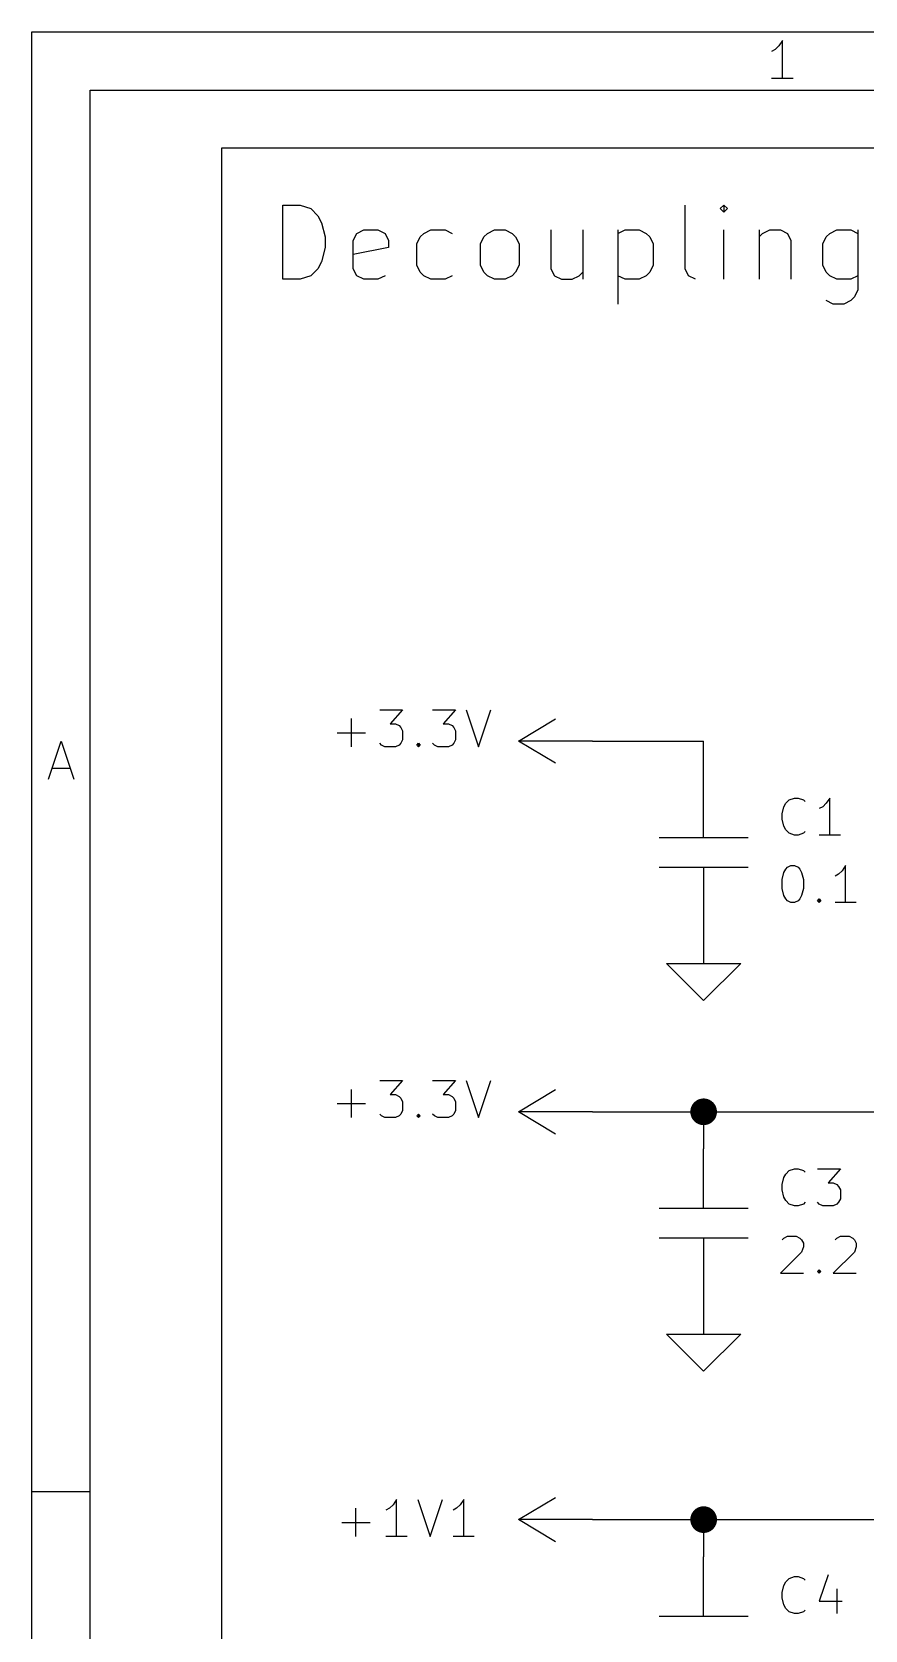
# Model space of a CAD drawing. Extents: x 0.4 to 16.1, y -11.3 to -0.4.
# Drawn here: x 0.394 to 1.518, y -2.549 to -0.394 of the extents above; entities that cross this region are included whole.
import ezdxf

# ---------------------------------------------------------------- set-up
doc = ezdxf.new("R2010")
doc.units = 0
doc.header["$MEASUREMENT"] = 0
for name, color, linetype in [('BLUE3', 171, 'CONTINUOUS'), ('CYAN2', 4, 'CONTINUOUS'), ('GREEN3', 91, 'CONTINUOUS'), ('RED2', 1, 'CONTINUOUS')]:
    doc.layers.add(name, color=color, linetype=linetype)

msp = doc.modelspace()

# ---------------------------------------------------------------- linework, layer by layer
at = {"layer": 'BLUE3', "linetype": 'CONTINUOUS'}
for p, q in [((0.65, -0.55), (4.85, -0.55)), ((0.65, -4.65), (0.65, -0.55)), ((0.732, -0.7273), (0.732, -0.6273)), ((0.732, -0.6273), (0.7558, -0.6273)), ((0.7558, -0.6273), (0.7701, -0.632)), ((0.7701, -0.632), (0.7796, -0.6416)), ((0.7796, -0.6416), (0.7844, -0.6511)), ((1.2749, -0.713), (1.2749, -0.6273)), ((1.3273, -0.6273), (1.3225, -0.632)), ((1.3225, -0.632), (1.3273, -0.6368)), ((1.332, -0.632), (1.3273, -0.6273)), ((1.3273, -0.6273), (1.3273, -0.6368)), ((1.3273, -0.6368), (1.332, -0.632)), ((0.7844, -0.6511), (0.7892, -0.6701)), ((0.8273, -0.6749), (0.832, -0.6654)), ((0.832, -0.6654), (0.8416, -0.6606)), ((0.8416, -0.6606), (0.8606, -0.6606)), ((0.8606, -0.6606), (0.8701, -0.6654)), ((0.8701, -0.6654), (0.8749, -0.6749)), ((0.9177, -0.6701), (0.9225, -0.6654)), ((0.9225, -0.6654), (0.932, -0.6606)), ((0.932, -0.6606), (0.9511, -0.6606)), ((0.9511, -0.6606), (0.9606, -0.6654)), ((1.0035, -0.6701), (1.0082, -0.6654)), ((1.0082, -0.6654), (1.0177, -0.6606)), ((1.0177, -0.6606), (1.032, -0.6606)), ((1.032, -0.6606), (1.0415, -0.6654)), ((1.0415, -0.6654), (1.0463, -0.6701)), ((1.0939, -0.6606), (1.0939, -0.713)), ((1.1368, -0.6606), (1.1368, -0.7273)), ((1.1844, -0.6606), (1.1844, -0.7606)), ((1.1844, -0.6654), (1.1939, -0.6606)), ((1.1939, -0.6606), (1.213, -0.6606)), ((1.213, -0.6606), (1.2225, -0.6654)), ((1.2225, -0.6654), (1.2273, -0.6701)), ((1.3273, -0.7273), (1.3273, -0.6606)), ((1.3749, -0.6606), (1.3749, -0.7273)), ((1.3749, -0.6701), (1.3796, -0.6654)), ((1.3796, -0.6654), (1.3892, -0.6606)), ((1.3892, -0.6606), (1.4035, -0.6606)), ((1.4035, -0.6606), (1.413, -0.6654)), ((1.413, -0.6654), (1.4177, -0.6749)), ((1.4654, -0.6701), (1.4701, -0.6654)), ((1.4701, -0.6654), (1.4796, -0.6606)), ((1.4796, -0.6606), (1.4987, -0.6606)), ((1.4987, -0.6606), (1.5082, -0.6654)), ((1.5082, -0.6606), (1.5082, -0.7416)), ((0.7892, -0.6844), (0.7844, -0.7035)), ((0.7892, -0.6701), (0.7892, -0.6844)), ((0.8273, -0.713), (0.8273, -0.6749)), ((0.8749, -0.6844), (0.8273, -0.6939)), ((0.8749, -0.6749), (0.8749, -0.6844)), ((0.913, -0.6796), (0.9177, -0.6701)), ((0.913, -0.7082), (0.913, -0.6796)), ((0.9987, -0.6796), (1.0035, -0.6701)), ((0.9987, -0.7082), (0.9987, -0.6796)), ((1.0463, -0.6701), (1.0511, -0.6796)), ((1.0511, -0.6796), (1.0511, -0.7082)), ((1.2273, -0.6701), (1.232, -0.6796)), ((1.232, -0.6796), (1.232, -0.7082)), ((1.4177, -0.6749), (1.4177, -0.7273)), ((1.4606, -0.6796), (1.4654, -0.6701)), ((1.4606, -0.7082), (1.4606, -0.6796)), ((0.7844, -0.7035), (0.7796, -0.713)), ((0.9177, -0.7177), (0.913, -0.7082)), ((1.0035, -0.7177), (0.9987, -0.7082)), ((1.0511, -0.7082), (1.0463, -0.7177)), ((1.232, -0.7082), (1.2273, -0.7177)), ((1.4654, -0.7177), (1.4606, -0.7082)), ((0.7558, -0.7273), (0.732, -0.7273)), ((0.7701, -0.7225), (0.7558, -0.7273)), ((0.7796, -0.713), (0.7701, -0.7225)), ((0.832, -0.7225), (0.8273, -0.713)), ((0.8416, -0.7273), (0.832, -0.7225)), ((0.8606, -0.7273), (0.8416, -0.7273)), ((0.8701, -0.7225), (0.8606, -0.7273)), ((0.9225, -0.7225), (0.9177, -0.7177)), ((0.932, -0.7273), (0.9225, -0.7225)), ((0.9511, -0.7273), (0.932, -0.7273)), ((0.9606, -0.7225), (0.9511, -0.7273)), ((1.0082, -0.7225), (1.0035, -0.7177)), ((1.0177, -0.7273), (1.0082, -0.7225)), ((1.032, -0.7273), (1.0177, -0.7273)), ((1.0415, -0.7225), (1.032, -0.7273)), ((1.0463, -0.7177), (1.0415, -0.7225)), ((1.0939, -0.713), (1.0987, -0.7225)), ((1.0987, -0.7225), (1.1082, -0.7273)), ((1.1082, -0.7273), (1.1225, -0.7273)), ((1.1225, -0.7273), (1.132, -0.7225)), ((1.132, -0.7225), (1.1368, -0.7177)), ((1.1939, -0.7273), (1.1844, -0.7225)), ((1.213, -0.7273), (1.1939, -0.7273)), ((1.2225, -0.7225), (1.213, -0.7273)), ((1.2273, -0.7177), (1.2225, -0.7225)), ((1.2796, -0.7225), (1.2749, -0.713)), ((1.2892, -0.7273), (1.2796, -0.7225)), ((1.4701, -0.7225), (1.4654, -0.7177)), ((1.4796, -0.7273), (1.4701, -0.7225)), ((1.4987, -0.7273), (1.4796, -0.7273)), ((1.5082, -0.7225), (1.4987, -0.7273)), ((1.5035, -0.7511), (1.4987, -0.7558)), ((1.5082, -0.7416), (1.5035, -0.7511)), ((1.4749, -0.7606), (1.4654, -0.7558)), ((1.4892, -0.7606), (1.4749, -0.7606)), ((1.4987, -0.7558), (1.4892, -0.7606))]:
    msp.add_line(p, q, dxfattribs=at)
at = {"layer": 'CYAN2', "linetype": 'CONTINUOUS'}
for p, q in [((0.8629, -1.3078), (0.8938, -1.3078)), ((0.8938, -1.3078), (0.8771, -1.3268)), ((0.9343, -1.3078), (0.9652, -1.3078)), ((0.9652, -1.3078), (0.9486, -1.3268)), ((0.9795, -1.3078), (0.9962, -1.3578)), ((0.9962, -1.3578), (1.0129, -1.3078)), ((0.8248, -1.3578), (0.8248, -1.3197)), ((0.8771, -1.3268), (0.8843, -1.3268)), ((0.8843, -1.3268), (0.889, -1.3292)), ((0.889, -1.3292), (0.8914, -1.3316)), ((0.8914, -1.3316), (0.8938, -1.3364)), ((0.9486, -1.3268), (0.9557, -1.3268)), ((0.9557, -1.3268), (0.9605, -1.3292)), ((0.9605, -1.3292), (0.9629, -1.3316)), ((0.9629, -1.3316), (0.9652, -1.3364)), ((0.8057, -1.3388), (0.8438, -1.3388)), ((0.8652, -1.3554), (0.8629, -1.353)), ((0.87, -1.3578), (0.8652, -1.3554)), ((0.889, -1.3554), (0.8843, -1.3578)), ((0.8914, -1.353), (0.889, -1.3554)), ((0.8938, -1.3483), (0.8914, -1.353)), ((0.8938, -1.3364), (0.8938, -1.3483)), ((0.9129, -1.3554), (0.9152, -1.353)), ((0.9152, -1.3578), (0.9129, -1.3554)), ((0.9152, -1.353), (0.9176, -1.3554)), ((0.9152, -1.353), (0.9152, -1.3578)), ((0.9176, -1.3554), (0.9152, -1.3578)), ((0.9367, -1.3554), (0.9343, -1.353)), ((0.9414, -1.3578), (0.9367, -1.3554)), ((0.9605, -1.3554), (0.9557, -1.3578)), ((0.9629, -1.353), (0.9605, -1.3554)), ((0.9652, -1.3483), (0.9629, -1.353)), ((0.9652, -1.3364), (0.9652, -1.3483)), ((0.8843, -1.3578), (0.87, -1.3578)), ((0.9557, -1.3578), (0.9414, -1.3578)), ((1.4059, -1.4482), (1.4083, -1.4387)), ((1.4059, -1.4482), (1.4083, -1.4387)), ((1.4083, -1.4387), (1.4107, -1.4339)), ((1.4083, -1.4387), (1.4107, -1.4339)), ((1.4107, -1.4339), (1.4154, -1.4292)), ((1.4107, -1.4339), (1.4154, -1.4292)), ((1.4154, -1.4292), (1.4226, -1.4268)), ((1.4154, -1.4292), (1.4226, -1.4268)), ((1.4226, -1.4268), (1.4273, -1.4268)), ((1.4226, -1.4268), (1.4273, -1.4268)), ((1.4273, -1.4268), (1.4345, -1.4292)), ((1.4273, -1.4268), (1.4345, -1.4292)), ((1.4345, -1.4292), (1.4369, -1.4316)), ((1.4345, -1.4292), (1.4369, -1.4316)), ((1.4607, -1.4387), (1.4559, -1.4411)), ((1.4607, -1.4387), (1.4559, -1.4411)), ((1.4654, -1.4339), (1.4607, -1.4387)), ((1.4654, -1.4339), (1.4607, -1.4387)), ((1.4702, -1.4268), (1.4654, -1.4339)), ((1.4702, -1.4268), (1.4654, -1.4339)), ((1.4702, -1.4768), (1.4702, -1.4268)), ((1.4702, -1.4768), (1.4702, -1.4268)), ((1.4059, -1.4554), (1.4059, -1.4482)), ((1.4059, -1.4554), (1.4059, -1.4482)), ((1.4083, -1.4649), (1.4059, -1.4554)), ((1.4083, -1.4649), (1.4059, -1.4554)), ((1.4107, -1.4697), (1.4083, -1.4649)), ((1.4107, -1.4697), (1.4083, -1.4649)), ((1.4154, -1.4744), (1.4107, -1.4697)), ((1.4154, -1.4744), (1.4107, -1.4697)), ((1.4226, -1.4768), (1.4154, -1.4744)), ((1.4226, -1.4768), (1.4154, -1.4744)), ((1.4273, -1.4768), (1.4226, -1.4768)), ((1.4273, -1.4768), (1.4226, -1.4768)), ((1.4345, -1.4744), (1.4273, -1.4768)), ((1.4345, -1.4744), (1.4273, -1.4768)), ((1.4369, -1.472), (1.4345, -1.4744)), ((1.4369, -1.472), (1.4345, -1.4744)), ((1.4845, -1.4768), (1.4559, -1.4768)), ((1.4845, -1.4768), (1.4559, -1.4768)), ((1.4059, -1.5369), (1.4083, -1.5273)), ((1.4059, -1.5369), (1.4083, -1.5273)), ((1.4083, -1.5273), (1.4107, -1.5226)), ((1.4083, -1.5273), (1.4107, -1.5226)), ((1.4107, -1.5226), (1.413, -1.5202)), ((1.4107, -1.5226), (1.413, -1.5202)), ((1.413, -1.5202), (1.4178, -1.5178)), ((1.413, -1.5202), (1.4178, -1.5178)), ((1.4178, -1.5178), (1.4226, -1.5178)), ((1.4178, -1.5178), (1.4226, -1.5178)), ((1.4226, -1.5178), (1.4273, -1.5202)), ((1.4226, -1.5178), (1.4273, -1.5202)), ((1.4273, -1.5202), (1.4297, -1.5226)), ((1.4273, -1.5202), (1.4297, -1.5226)), ((1.4297, -1.5226), (1.4321, -1.5273)), ((1.4297, -1.5226), (1.4321, -1.5273)), ((1.4321, -1.5273), (1.4345, -1.5369)), ((1.4321, -1.5273), (1.4345, -1.5369)), ((1.4821, -1.5297), (1.4773, -1.5321)), ((1.4821, -1.5297), (1.4773, -1.5321)), ((1.4869, -1.5249), (1.4821, -1.5297)), ((1.4869, -1.5249), (1.4821, -1.5297)), ((1.4916, -1.5178), (1.4869, -1.5249)), ((1.4916, -1.5178), (1.4869, -1.5249)), ((1.4916, -1.5678), (1.4916, -1.5178)), ((1.4916, -1.5678), (1.4916, -1.5178)), ((1.4059, -1.5488), (1.4059, -1.5369)), ((1.4059, -1.5488), (1.4059, -1.5369)), ((1.4083, -1.5583), (1.4059, -1.5488)), ((1.4083, -1.5583), (1.4059, -1.5488)), ((1.4345, -1.5488), (1.4321, -1.5583)), ((1.4345, -1.5488), (1.4321, -1.5583)), ((1.4345, -1.5369), (1.4345, -1.5488)), ((1.4345, -1.5369), (1.4345, -1.5488)), ((1.4107, -1.563), (1.4083, -1.5583)), ((1.4107, -1.563), (1.4083, -1.5583)), ((1.413, -1.5654), (1.4107, -1.563)), ((1.413, -1.5654), (1.4107, -1.563)), ((1.4178, -1.5678), (1.413, -1.5654)), ((1.4178, -1.5678), (1.413, -1.5654)), ((1.4226, -1.5678), (1.4178, -1.5678)), ((1.4226, -1.5678), (1.4178, -1.5678)), ((1.4273, -1.5654), (1.4226, -1.5678)), ((1.4273, -1.5654), (1.4226, -1.5678)), ((1.4297, -1.563), (1.4273, -1.5654)), ((1.4297, -1.563), (1.4273, -1.5654)), ((1.4321, -1.5583), (1.4297, -1.563)), ((1.4321, -1.5583), (1.4297, -1.563)), ((1.4535, -1.5654), (1.4559, -1.563)), ((1.4535, -1.5654), (1.4559, -1.563)), ((1.4559, -1.5678), (1.4535, -1.5654)), ((1.4559, -1.5678), (1.4535, -1.5654)), ((1.4559, -1.563), (1.4583, -1.5654)), ((1.4559, -1.563), (1.4559, -1.5678)), ((1.4559, -1.563), (1.4583, -1.5654)), ((1.4559, -1.563), (1.4559, -1.5678)), ((1.4583, -1.5654), (1.4559, -1.5678)), ((1.4583, -1.5654), (1.4559, -1.5678)), ((1.5059, -1.5678), (1.4773, -1.5678)), ((1.5059, -1.5678), (1.4773, -1.5678)), ((0.8629, -1.8078), (0.8938, -1.8078)), ((0.8938, -1.8078), (0.8771, -1.8268)), ((0.9343, -1.8078), (0.9652, -1.8078)), ((0.9652, -1.8078), (0.9486, -1.8268)), ((0.9795, -1.8078), (0.9962, -1.8578)), ((0.9962, -1.8578), (1.0129, -1.8078)), ((0.8248, -1.8578), (0.8248, -1.8197)), ((0.8771, -1.8268), (0.8843, -1.8268)), ((0.8843, -1.8268), (0.889, -1.8292)), ((0.889, -1.8292), (0.8914, -1.8316)), ((0.8914, -1.8316), (0.8938, -1.8364)), ((0.9486, -1.8268), (0.9557, -1.8268)), ((0.9557, -1.8268), (0.9605, -1.8292)), ((0.9605, -1.8292), (0.9629, -1.8316)), ((0.9629, -1.8316), (0.9652, -1.8364)), ((0.8057, -1.8388), (0.8438, -1.8388)), ((0.8652, -1.8554), (0.8629, -1.853)), ((0.8914, -1.853), (0.889, -1.8554)), ((0.8938, -1.8483), (0.8914, -1.853)), ((0.8938, -1.8364), (0.8938, -1.8483)), ((0.9129, -1.8554), (0.9152, -1.853)), ((0.9152, -1.853), (0.9176, -1.8554)), ((0.9152, -1.853), (0.9152, -1.8578)), ((0.9367, -1.8554), (0.9343, -1.853)), ((0.9629, -1.853), (0.9605, -1.8554)), ((0.9652, -1.8483), (0.9629, -1.853)), ((0.9652, -1.8364), (0.9652, -1.8483)), ((0.87, -1.8578), (0.8652, -1.8554)), ((0.8843, -1.8578), (0.87, -1.8578)), ((0.889, -1.8554), (0.8843, -1.8578)), ((0.9152, -1.8578), (0.9129, -1.8554)), ((0.9176, -1.8554), (0.9152, -1.8578)), ((0.9414, -1.8578), (0.9367, -1.8554)), ((0.9557, -1.8578), (0.9414, -1.8578)), ((0.9605, -1.8554), (0.9557, -1.8578)), ((1.4059, -1.9482), (1.4083, -1.9387)), ((1.4059, -1.9482), (1.4083, -1.9387)), ((1.4083, -1.9387), (1.4107, -1.9339)), ((1.4083, -1.9387), (1.4107, -1.9339)), ((1.4107, -1.9339), (1.4154, -1.9292)), ((1.4107, -1.9339), (1.4154, -1.9292)), ((1.4154, -1.9292), (1.4226, -1.9268)), ((1.4154, -1.9292), (1.4226, -1.9268)), ((1.4226, -1.9268), (1.4273, -1.9268)), ((1.4226, -1.9268), (1.4273, -1.9268)), ((1.4273, -1.9268), (1.4345, -1.9292)), ((1.4273, -1.9268), (1.4345, -1.9292)), ((1.4345, -1.9292), (1.4369, -1.9316)), ((1.4345, -1.9292), (1.4369, -1.9316)), ((1.4535, -1.9268), (1.4845, -1.9268)), ((1.4535, -1.9268), (1.4845, -1.9268)), ((1.4845, -1.9268), (1.4678, -1.9459)), ((1.4845, -1.9268), (1.4678, -1.9459)), ((1.4059, -1.9554), (1.4059, -1.9482)), ((1.4059, -1.9554), (1.4059, -1.9482)), ((1.4083, -1.9649), (1.4059, -1.9554)), ((1.4083, -1.9649), (1.4059, -1.9554)), ((1.4678, -1.9459), (1.4749, -1.9459)), ((1.4678, -1.9459), (1.4749, -1.9459)), ((1.4749, -1.9459), (1.4797, -1.9482)), ((1.4749, -1.9459), (1.4797, -1.9482)), ((1.4797, -1.9482), (1.4821, -1.9506)), ((1.4797, -1.9482), (1.4821, -1.9506)), ((1.4821, -1.9506), (1.4845, -1.9554)), ((1.4821, -1.9506), (1.4845, -1.9554)), ((1.4845, -1.9554), (1.4845, -1.9673)), ((1.4845, -1.9554), (1.4845, -1.9673)), ((1.4107, -1.9697), (1.4083, -1.9649)), ((1.4107, -1.9697), (1.4083, -1.9649)), ((1.4154, -1.9744), (1.4107, -1.9697)), ((1.4154, -1.9744), (1.4107, -1.9697)), ((1.4226, -1.9768), (1.4154, -1.9744)), ((1.4226, -1.9768), (1.4154, -1.9744)), ((1.4273, -1.9768), (1.4226, -1.9768)), ((1.4273, -1.9768), (1.4226, -1.9768)), ((1.4345, -1.9744), (1.4273, -1.9768)), ((1.4345, -1.9744), (1.4273, -1.9768)), ((1.4369, -1.972), (1.4345, -1.9744)), ((1.4369, -1.972), (1.4345, -1.9744)), ((1.4559, -1.9744), (1.4535, -1.972)), ((1.4559, -1.9744), (1.4535, -1.972)), ((1.4607, -1.9768), (1.4559, -1.9744)), ((1.4607, -1.9768), (1.4559, -1.9744)), ((1.4749, -1.9768), (1.4607, -1.9768)), ((1.4749, -1.9768), (1.4607, -1.9768)), ((1.4797, -1.9744), (1.4749, -1.9768)), ((1.4797, -1.9744), (1.4749, -1.9768)), ((1.4821, -1.972), (1.4797, -1.9744)), ((1.4821, -1.972), (1.4797, -1.9744)), ((1.4845, -1.9673), (1.4821, -1.972)), ((1.4845, -1.9673), (1.4821, -1.972)), ((1.4059, -2.0226), (1.4083, -2.0202)), ((1.4059, -2.0226), (1.4083, -2.0202)), ((1.4083, -2.0202), (1.413, -2.0178)), ((1.4083, -2.0202), (1.413, -2.0178)), ((1.413, -2.0178), (1.4249, -2.0178)), ((1.413, -2.0178), (1.4249, -2.0178)), ((1.4249, -2.0178), (1.4297, -2.0202)), ((1.4249, -2.0178), (1.4297, -2.0202)), ((1.4297, -2.0202), (1.4321, -2.0226)), ((1.4297, -2.0202), (1.4321, -2.0226)), ((1.4321, -2.0226), (1.4345, -2.0273)), ((1.4321, -2.0226), (1.4345, -2.0273)), ((1.4773, -2.0226), (1.4797, -2.0202)), ((1.4773, -2.0226), (1.4797, -2.0202)), ((1.4797, -2.0202), (1.4845, -2.0178)), ((1.4797, -2.0202), (1.4845, -2.0178)), ((1.4845, -2.0178), (1.4964, -2.0178)), ((1.4845, -2.0178), (1.4964, -2.0178)), ((1.4964, -2.0178), (1.5011, -2.0202)), ((1.4964, -2.0178), (1.5011, -2.0202)), ((1.5011, -2.0202), (1.5035, -2.0226)), ((1.5011, -2.0202), (1.5035, -2.0226)), ((1.5035, -2.0226), (1.5059, -2.0273)), ((1.5035, -2.0226), (1.5059, -2.0273)), ((1.4321, -2.0392), (1.4035, -2.0678)), ((1.4321, -2.0392), (1.4035, -2.0678)), ((1.4345, -2.0321), (1.4321, -2.0392)), ((1.4345, -2.0321), (1.4321, -2.0392)), ((1.4345, -2.0273), (1.4345, -2.0321)), ((1.4345, -2.0273), (1.4345, -2.0321)), ((1.5035, -2.0392), (1.4749, -2.0678)), ((1.5035, -2.0392), (1.4749, -2.0678)), ((1.5059, -2.0321), (1.5035, -2.0392)), ((1.5059, -2.0321), (1.5035, -2.0392)), ((1.5059, -2.0273), (1.5059, -2.0321)), ((1.5059, -2.0273), (1.5059, -2.0321)), ((1.4035, -2.0678), (1.4345, -2.0678)), ((1.4035, -2.0678), (1.4345, -2.0678)), ((1.4535, -2.0654), (1.4559, -2.063)), ((1.4535, -2.0654), (1.4559, -2.063)), ((1.4559, -2.0678), (1.4535, -2.0654)), ((1.4559, -2.0678), (1.4535, -2.0654)), ((1.4559, -2.063), (1.4583, -2.0654)), ((1.4559, -2.063), (1.4559, -2.0678)), ((1.4559, -2.063), (1.4583, -2.0654)), ((1.4559, -2.063), (1.4559, -2.0678)), ((1.4583, -2.0654), (1.4559, -2.0678)), ((1.4583, -2.0654), (1.4559, -2.0678)), ((1.4749, -2.0678), (1.5059, -2.0678)), ((1.4749, -2.0678), (1.5059, -2.0678)), ((0.8309, -2.4228), (0.8309, -2.3847)), ((0.8762, -2.3847), (0.8714, -2.3871)), ((0.881, -2.3799), (0.8762, -2.3847)), ((0.8857, -2.3728), (0.881, -2.3799)), ((0.8857, -2.4228), (0.8857, -2.3728)), ((0.9143, -2.3728), (0.9309, -2.4228)), ((0.9309, -2.4228), (0.9476, -2.3728)), ((0.9667, -2.3847), (0.9619, -2.3871)), ((0.9714, -2.3799), (0.9667, -2.3847)), ((0.9762, -2.3728), (0.9714, -2.3799)), ((0.9762, -2.4228), (0.9762, -2.3728)), ((0.8119, -2.4038), (0.85, -2.4038)), ((0.9, -2.4228), (0.8714, -2.4228)), ((0.9905, -2.4228), (0.9619, -2.4228)), ((1.4154, -2.4792), (1.4226, -2.4768)), ((1.4154, -2.4792), (1.4226, -2.4768)), ((1.4226, -2.4768), (1.4273, -2.4768)), ((1.4226, -2.4768), (1.4273, -2.4768)), ((1.4273, -2.4768), (1.4345, -2.4792)), ((1.4273, -2.4768), (1.4345, -2.4792)), ((1.4678, -2.4744), (1.4559, -2.5101)), ((1.4678, -2.4744), (1.4559, -2.5101)), ((1.4059, -2.4982), (1.4083, -2.4887)), ((1.4059, -2.4982), (1.4083, -2.4887)), ((1.4059, -2.5054), (1.4059, -2.4982)), ((1.4059, -2.5054), (1.4059, -2.4982)), ((1.4083, -2.4887), (1.4107, -2.4839)), ((1.4083, -2.4887), (1.4107, -2.4839)), ((1.4107, -2.4839), (1.4154, -2.4792)), ((1.4107, -2.4839), (1.4154, -2.4792)), ((1.4345, -2.4792), (1.4369, -2.4816)), ((1.4345, -2.4792), (1.4369, -2.4816)), ((1.4797, -2.4935), (1.4797, -2.5268)), ((1.4797, -2.4935), (1.4797, -2.5268)), ((1.4083, -2.5149), (1.4059, -2.5054)), ((1.4083, -2.5149), (1.4059, -2.5054)), ((1.4107, -2.5197), (1.4083, -2.5149)), ((1.4107, -2.5197), (1.4083, -2.5149)), ((1.4154, -2.5244), (1.4107, -2.5197)), ((1.4154, -2.5244), (1.4107, -2.5197)), ((1.4559, -2.5101), (1.4869, -2.5101)), ((1.4559, -2.5101), (1.4869, -2.5101)), ((1.4226, -2.5268), (1.4154, -2.5244)), ((1.4226, -2.5268), (1.4154, -2.5244)), ((1.4273, -2.5268), (1.4226, -2.5268)), ((1.4273, -2.5268), (1.4226, -2.5268)), ((1.4345, -2.5244), (1.4273, -2.5268)), ((1.4345, -2.5244), (1.4273, -2.5268)), ((1.4369, -2.522), (1.4345, -2.5244)), ((1.4369, -2.522), (1.4345, -2.5244))]:
    msp.add_line(p, q, dxfattribs=at)
at = {"layer": 'GREEN3', "linetype": 'CONTINUOUS'}
for p, q in [((1.15, -1.35), (1.3, -1.35)), ((1.3, -1.4), (1.3, -1.35)), ((1.15, -1.85), (1.3, -1.85)), ((1.3, -1.85), (1.65, -1.85)), ((1.3, -1.85), (1.3, -1.9)), ((1.15, -2.4), (1.3, -2.4)), ((1.3, -2.4), (1.3, -2.45)), ((1.3, -2.4), (1.65, -2.4))]:
    msp.add_line(p, q, dxfattribs=at)
at = {"layer": 'GREEN3', "const_width": 0.018}
for points in [[(1.291, -1.85, 1), (1.309, -1.85, 1)], [(1.291, -2.4, 1), (1.309, -2.4, 1)]]:
    msp.add_lwpolyline(points, format="xyb", close=True, dxfattribs=at)
at = {"layer": 'RED2', "linetype": 'CONTINUOUS'}
for p, q in [((0.3937, -0.3937), (16.1413, -0.3937)), ((0.3937, -11.2993), (0.3937, -0.3937)), ((1.4062, -0.4053), (1.4013, -0.4126)), ((1.4062, -0.4564), (1.4062, -0.4053)), ((1.3965, -0.4174), (1.3916, -0.4199)), ((1.4013, -0.4126), (1.3965, -0.4174)), ((0.4724, -0.4724), (16.0626, -0.4724)), ((0.4724, -11.2206), (0.4724, -0.4724)), ((1.4208, -0.4564), (1.3916, -0.4564)), ((1.05, -1.35), (1.1, -1.32)), ((0.416, -1.4013), (0.4331, -1.3501)), ((0.4331, -1.3501), (0.4501, -1.4013)), ((1.1, -1.38), (1.05, -1.35)), ((1.15, -1.35), (1.05, -1.35)), ((0.4209, -1.3867), (0.4453, -1.3867)), ((1.3, -1.48), (1.3, -1.4)), ((1.3, -1.48), (1.3, -1.4)), ((1.24, -1.48), (1.36, -1.48)), ((1.24, -1.52), (1.36, -1.52)), ((1.3, -1.52), (1.3, -1.6)), ((1.3, -1.52), (1.3, -1.6)), ((1.3, -1.6), (1.3, -1.65)), ((1.3, -1.7), (1.25, -1.65)), ((1.25, -1.65), (1.3, -1.65)), ((1.3, -1.65), (1.35, -1.65)), ((1.35, -1.65), (1.3, -1.7)), ((1.05, -1.85), (1.1, -1.82)), ((1.1, -1.88), (1.05, -1.85)), ((1.15, -1.85), (1.05, -1.85)), ((1.3, -1.98), (1.3, -1.9)), ((1.3, -1.98), (1.3, -1.9)), ((1.24, -1.98), (1.36, -1.98)), ((1.24, -2.02), (1.36, -2.02)), ((1.3, -2.02), (1.3, -2.1)), ((1.3, -2.02), (1.3, -2.1)), ((1.3, -2.1), (1.3, -2.15)), ((1.3, -2.2), (1.25, -2.15)), ((1.25, -2.15), (1.3, -2.15)), ((1.3, -2.15), (1.35, -2.15)), ((1.35, -2.15), (1.3, -2.2)), ((0.3937, -2.3622), (0.4724, -2.3622)), ((1.05, -2.4), (1.1, -2.37)), ((1.1, -2.43), (1.05, -2.4)), ((1.15, -2.4), (1.05, -2.4)), ((1.3, -2.53), (1.3, -2.45)), ((1.3, -2.53), (1.3, -2.45)), ((1.24, -2.53), (1.36, -2.53))]:
    msp.add_line(p, q, dxfattribs=at)

doc.saveas('drawing.dxf')
